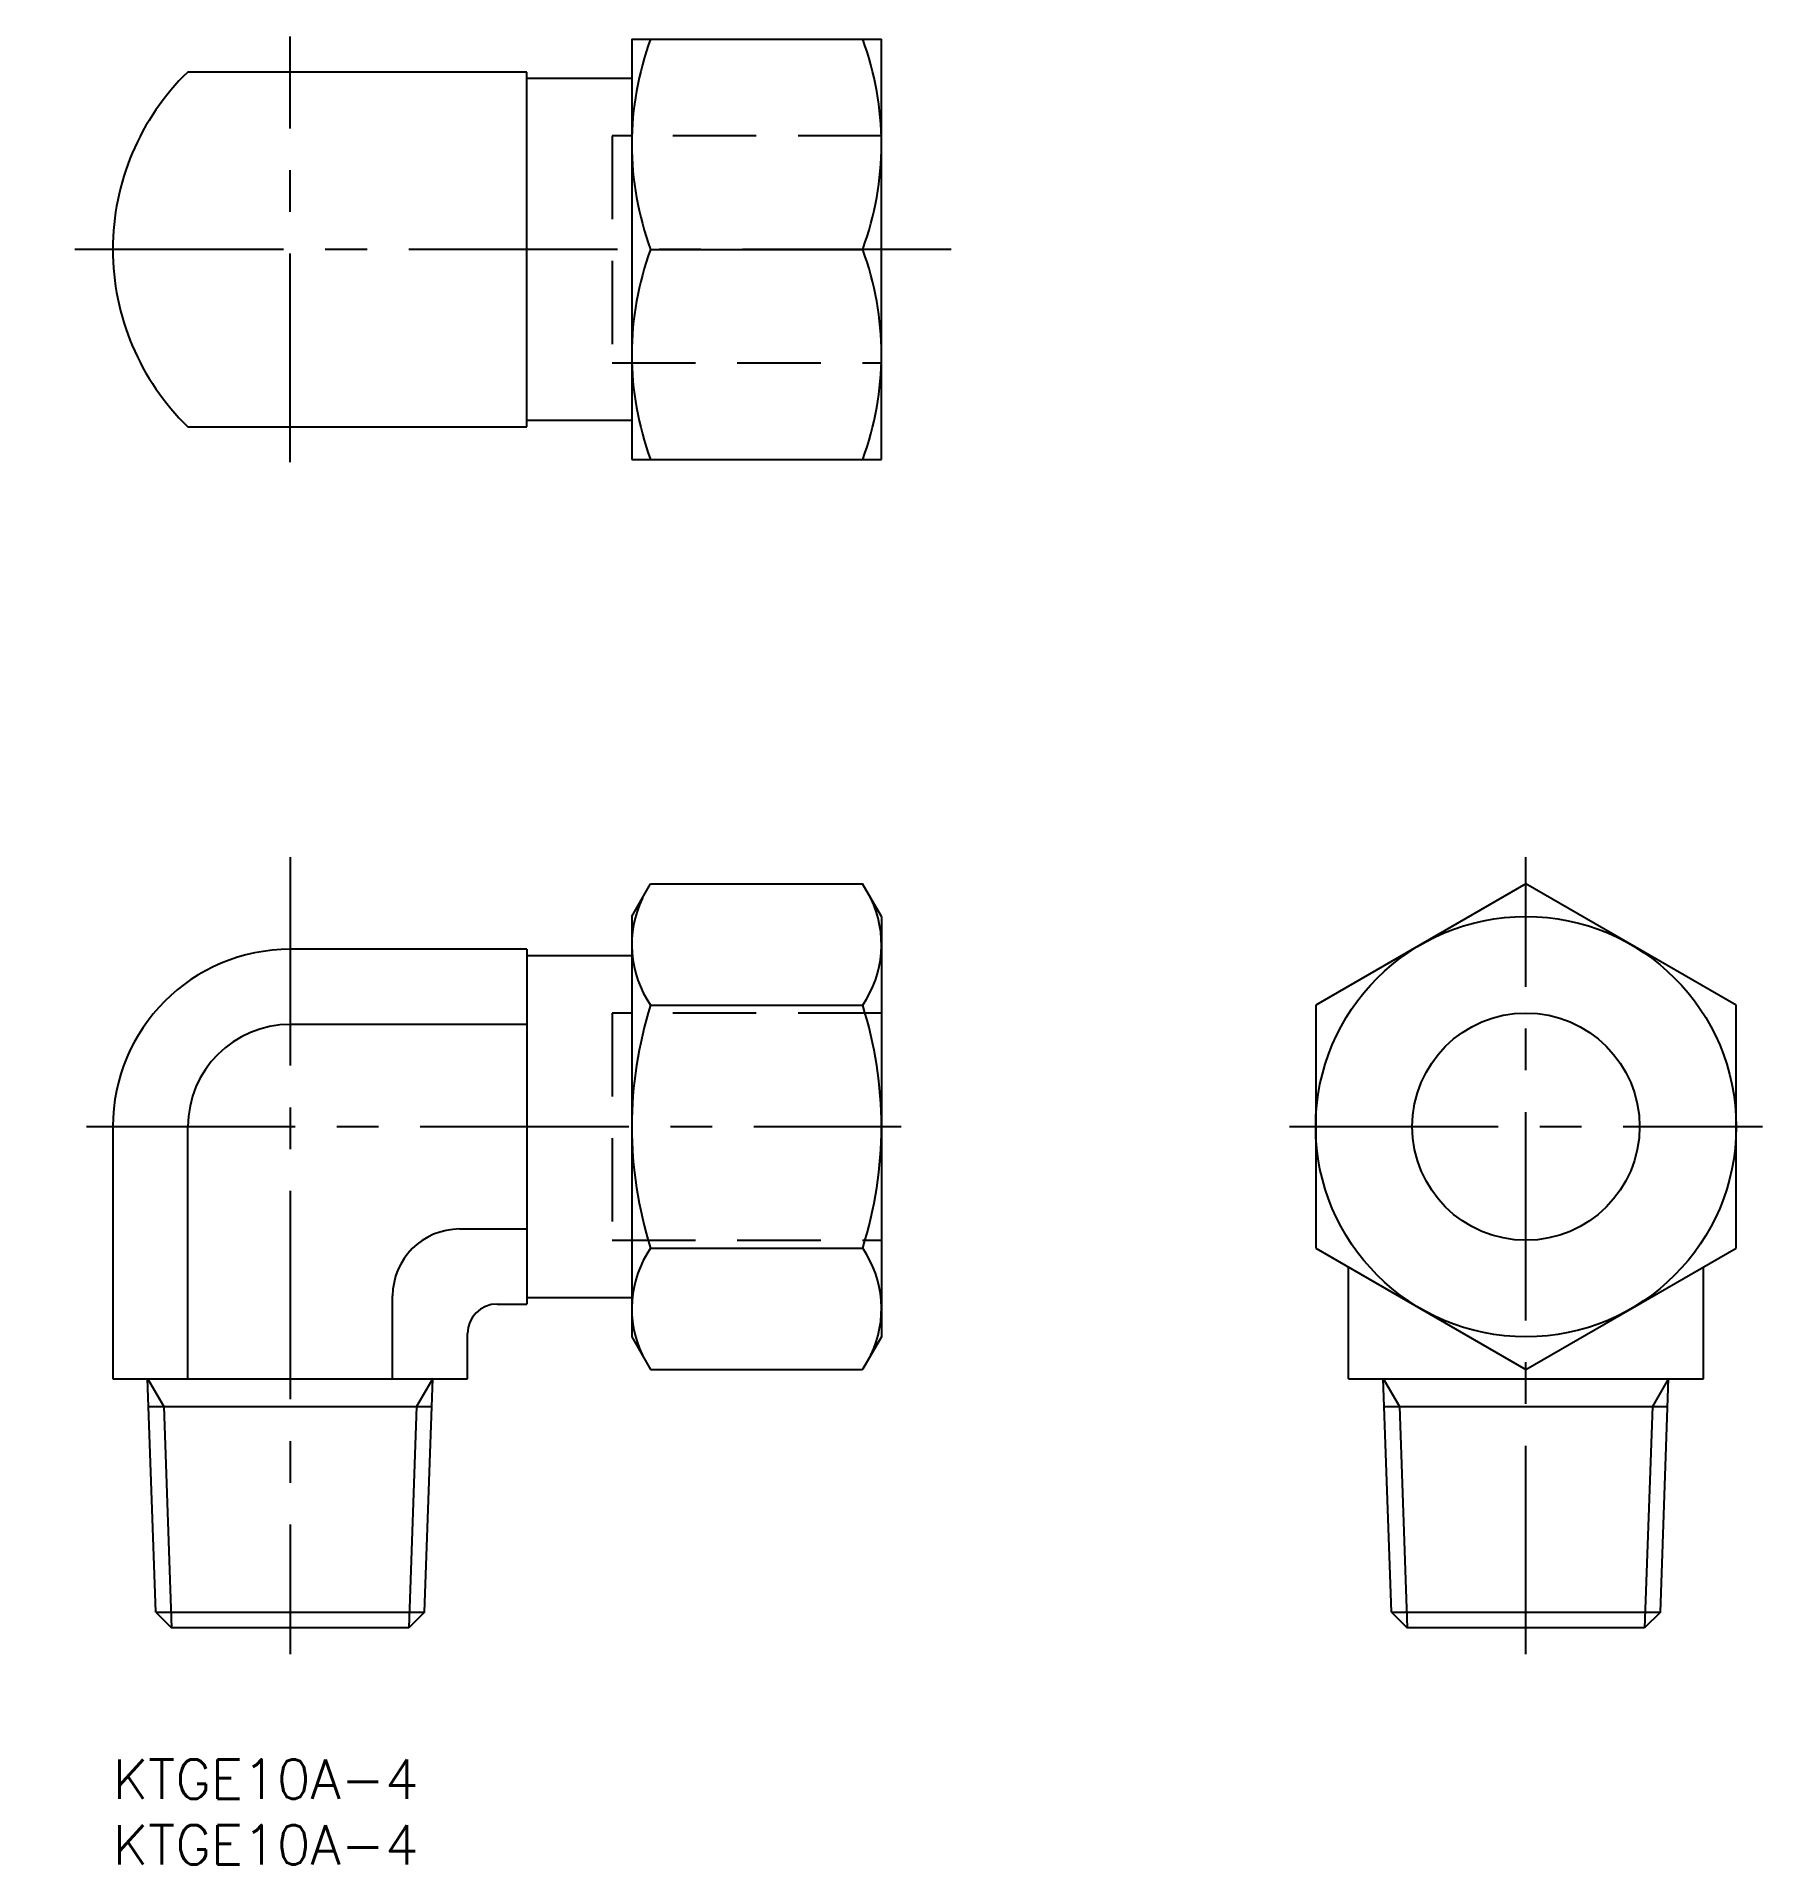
# Model space of a CAD drawing. Extents: x -6 to 126, y -8 to 131.
import ezdxf

# ---------------------------------------------------------------- set-up
doc = ezdxf.new("R2010")
doc.units = 0
doc.header["$LTSCALE"] = 0.5
doc.linetypes.add('CENTER', pattern=[50.8, 31.75, -6.35, 6.35, -6.35])
doc.linetypes.add('DASHED', pattern=[19.05, 12.7, -6.35])
for name, color, linetype in [('MSM_CENTER', 1, 'CENTER'), ('MSM_CONTINUOUS', 7, 'CONTINUOUS'), ('MSM_DASHED', 4, 'DASHED'), ('MSM_NARROW', 5, 'CONTINUOUS'), ('MSM_PART_NUMBER', 7, 'CONTINUOUS')]:
    doc.layers.add(name, color=color, linetype=linetype)
doc.styles.get("Standard").update_dxf_attribs({"font": 'txt.shx', "height": 3, "bigfont": 'bigfont.shx'})

msp = doc.modelspace()

# ---------------------------------------------------------------- linework, layer by layer
at = {"layer": 'MSM_CENTER'}
for p, q in [((13.5, 98.74), (13.5, 131.14)), ((63.8, 114.94), (-5.8, 114.94)), ((13.5, 68.68), (13.5, 8)), ((107.55, 8), (107.55, 68.68)), ((-2, 48.16), (60, 48.16)), ((89.55, 48.16), (125.55, 48.16))]:
    msp.add_line(p, q, dxfattribs=at)
at = {"layer": 'MSM_CONTINUOUS'}
for p, q in [((39.5, 130.94), (58.5, 130.94)), ((39.5, 130.94), (39.5, 98.94)), ((58.5, 98.94), (58.5, 130.94)), ((31.5, 128.44), (5.71, 128.44)), ((31.5, 101.44), (31.5, 128.44)), ((39.5, 127.94), (31.5, 127.94)), ((40.93, 114.94), (57.07, 114.94)), ((31.5, 101.94), (39.5, 101.94)), ((5.71, 101.44), (31.5, 101.44)), ((39.5, 98.94), (58.5, 98.94)), ((39.5, 64.16), (40.93, 66.64)), ((40.93, 66.64), (57.07, 66.64)), ((58.5, 64.16), (57.07, 66.64)), ((107.55, 66.64), (91.55, 57.4)), ((123.55, 57.4), (107.55, 66.64)), ((39.5, 64.16), (39.5, 32.16)), ((58.5, 64.16), (58.5, 32.16)), ((31.5, 61.66), (13.5, 61.66)), ((31.5, 61.66), (31.5, 34.66)), ((39.5, 61.16), (31.5, 61.16)), ((40.93, 57.4), (57.07, 57.4)), ((91.55, 57.4), (91.55, 38.92)), ((123.55, 38.92), (123.55, 57.4)), ((31.5, 55.94), (13.5, 55.94)), ((0, 48.16), (0, 28.96)), ((5.72, 28.96), (5.72, 48.16)), ((26.4, 40.38), (31.5, 40.38)), ((40.93, 38.92), (57.07, 38.92)), ((91.55, 38.92), (107.55, 29.68)), ((107.55, 29.68), (123.55, 38.92)), ((94.05, 28.96), (94.05, 37.48)), ((121.05, 28.96), (121.05, 37.48)), ((21.29, 28.97), (21.29, 35.27)), ((31.5, 35.16), (39.5, 35.16)), ((29.25, 34.66), (31.5, 34.66)), ((27, 28.96), (27, 32.41)), ((39.5, 32.16), (40.93, 29.68)), ((58.5, 32.16), (57.07, 29.68)), ((40.93, 29.68), (57.07, 29.68)), ((0, 28.96), (27, 28.96)), ((3.27, 11.2), (2.64, 29)), ((23.73, 11.2), (24.36, 29)), ((94.05, 28.96), (121.05, 28.96)), ((97.31, 11.2), (96.69, 29)), ((117.78, 11.2), (118.4, 29)), ((2.72, 26.86), (24.28, 26.86)), ((96.77, 26.86), (118.33, 26.86)), ((3.27, 11.2), (23.73, 11.2)), ((3.27, 11.2), (4.47, 10)), ((23.73, 11.2), (22.53, 10)), ((97.31, 11.2), (117.78, 11.2)), ((97.31, 11.2), (98.52, 10)), ((117.78, 11.2), (116.58, 10)), ((22.53, 10), (4.47, 10)), ((116.58, 10), (98.52, 10))]:
    msp.add_line(p, q, dxfattribs=at)
for radius in [16, 8.65]:
    msp.add_circle((107.55, 48.16), radius, dxfattribs=at)
for centre, radius, start, end in [((62.61, 122.94), 23.11, 159.7438, 200.2562), ((35.39, 122.94), 23.11, 339.7438, 20.2562), ((18.82, 114.94), 18.82, 134.1773, 225.8227), ((62.61, 106.94), 23.11, 159.7438, 200.2562), ((35.39, 106.94), 23.11, 339.7438, 20.2562), ((47.68, 62.02), 8.18, 154.3842, 214.3842), ((50.32, 62.02), 8.18, 325.6158, 25.6158), ((13.5, 48.16), 13.5, 90, 180), ((70.07, 48.16), 30.57, 162.412, 197.588), ((27.93, 48.16), 30.57, 342.412, 17.588), ((13.5, 48.16), 7.78, 90, 180), ((26.4, 35.27), 5.1, 90, 180), ((47.68, 34.3), 8.18, 145.6158, 205.6158), ((50.32, 34.3), 8.18, 334.3842, 34.3842), ((29.25, 32.41), 2.25, 90, 180)]:
    msp.add_arc(centre, radius, start, end, dxfattribs=at)
at = {"layer": 'MSM_DASHED'}
for p, q in [((58.5, 123.59), (38, 123.59)), ((38, 123.59), (38, 106.29)), ((38, 106.29), (58.5, 106.29)), ((58.5, 56.81), (38, 56.81)), ((38, 56.81), (38, 39.51)), ((38, 39.51), (58.5, 39.51))]:
    msp.add_line(p, q, dxfattribs=at)
at = {"layer": 'MSM_NARROW'}
for p, q in [((2.64, 29), (3.88, 26.86)), ((24.36, 29), (23.12, 26.86)), ((96.69, 29), (97.93, 26.86)), ((118.4, 29), (117.17, 26.86)), ((3.88, 26.86), (4.47, 10)), ((23.12, 26.86), (22.53, 10)), ((97.93, 26.86), (98.52, 10)), ((117.17, 26.86), (116.58, 10))]:
    msp.add_line(p, q, dxfattribs=at)

# ---------------------------------------------------------------- texts
at = {"layer": 'MSM_PART_NUMBER'}
for p in [(0, -3), (0, -8)]:
    msp.add_text('KTGE10A-4', height=3, dxfattribs=at).set_placement(p)

doc.saveas('drawing.dxf')
